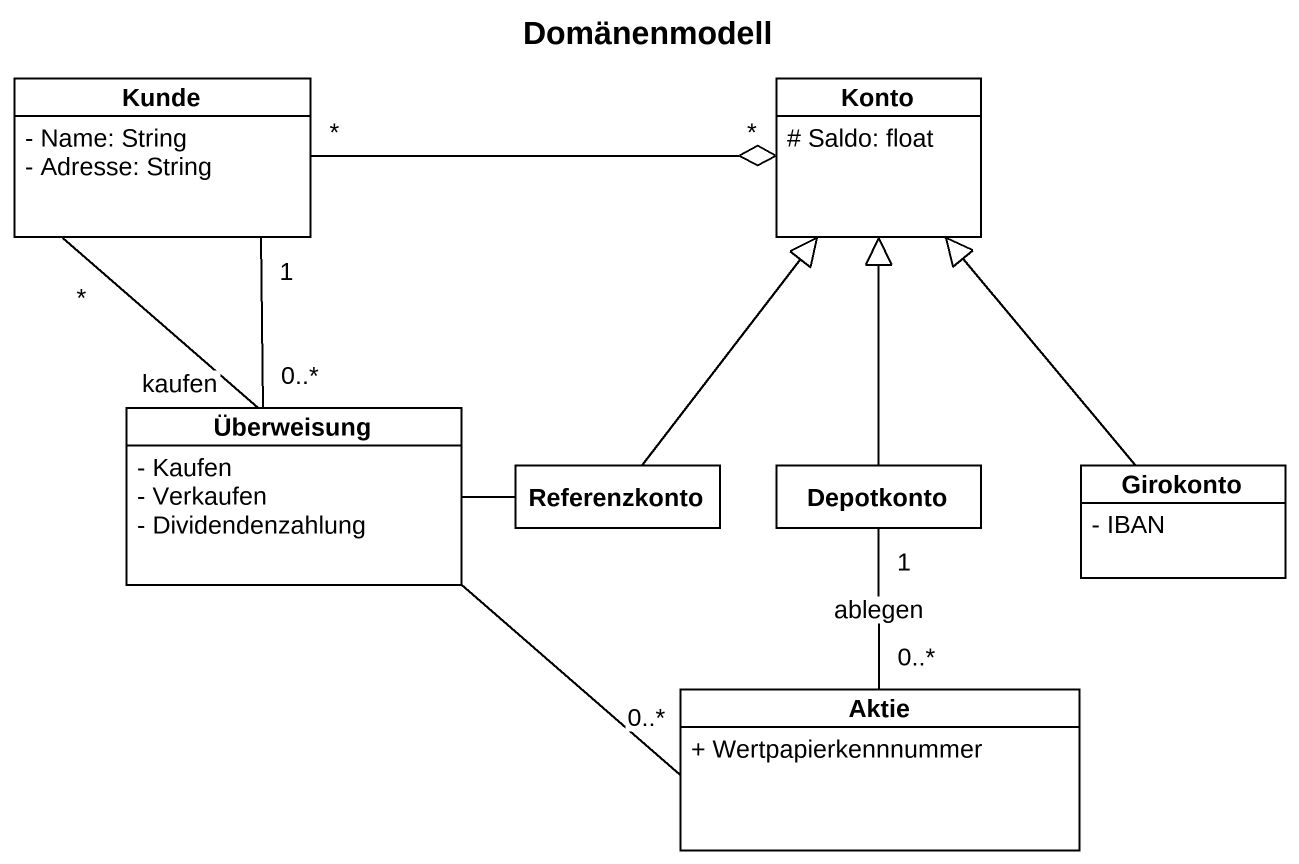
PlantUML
@startuml
title Domänenmodell
hide circle
hide empty members
skinparam classAttributeIconSize 0
class Kunde {
  - Name: String
  - Adresse: String
}
class Konto {
  # Saldo: float
}
class Überweisung {
  - Kaufen
  - Verkaufen
  - Dividendenzahlung
}
class Referenzkonto
class Depotkonto
class Girokonto {
  - IBAN
}
class Aktie {
  + Wertpapierkennnummer
}
Kunde "*" -right-o "*" Konto
Kunde "1" -- "0..*" Überweisung
Kunde "*" -- "0..*" Aktie : kaufen
Überweisung -right- Referenzkonto
Referenzkonto -up-|> Konto
Depotkonto -up-|> Konto
Girokonto -up-|> Konto
Aktie "0..*" -up- "1" Depotkonto : ablegen
@enduml
